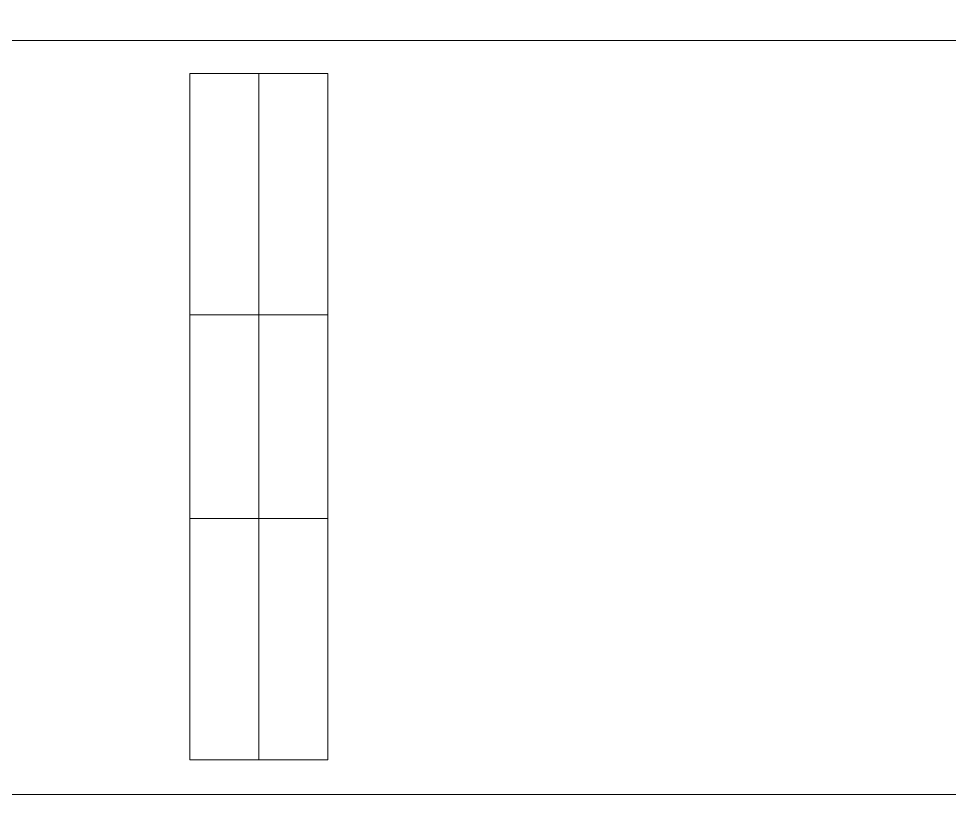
# Model space of a CAD drawing. Header units: millimetres. Extents: x 1256 to 2931, y 3298 to 3694.
# Drawn here: x 1464.24 to 1476.54, y 3572.91 to 3583.15 of the extents above; entities that cross this region are included whole.
import ezdxf

# ---------------------------------------------------------------- set-up
doc = ezdxf.new("R2010")
doc.units = ezdxf.units.MM
doc.layers.get('0').update_dxf_attribs({"color": 250, "lineweight": 5})
doc.layers.add('(B) 1U - NVR', color=250, linetype='Continuous', lineweight=5)
doc.layers.add('(C)1U - Gestion Cable', color=250, linetype='Continuous', lineweight=5)

# ---------------------------------------------------------------- blocks, each defined once
blk = doc.blocks.new('1U - Peine Cable Rack')
at = {"layer": '(C)1U - Gestion Cable'}
blk.add_lwpolyline([(-5.8, 37.7), (466.8, 37.7, -0.414214), (471.8, 32.7), (471.8, -1, -0.414214), (466.8, -6), (-5.8, -6, -0.414214), (-10.8, -1), (-10.8, 32.7, -0.414214)], format="xyb", close=True, dxfattribs=at)
for points in [[(299, 35.8), (295, 35.8), (295, 21.8), (299, 21.8)], [(299, 35.8), (303, 35.8), (303, 21.8), (299, 21.8)], [(299, 21.8), (295, 21.8), (295, 10), (299, 10)], [(299, 21.8), (303, 21.8), (303, 10), (299, 10)], [(299, 10), (295, 10), (295, -4), (299, -4)], [(299, 10), (303, 10), (303, -4), (299, -4)]]:
    blk.add_lwpolyline(points, close=True, dxfattribs=at)

msp = doc.modelspace()

# ---------------------------------------------------------------- linework, layer by layer
at = {"layer": '(B) 1U - NVR'}
msp.add_circle((1451.756, 3619.581), 74.337, dxfattribs=at)

# ---------------------------------------------------------------- block references
at = {"xscale": 0.2277103047353735, "yscale": 0.2277103047353735, "zscale": 0.2277103047353735}
msp.add_blockref('1U - Peine Cable Rack', (1399.331, 3574.279), dxfattribs=at)

doc.saveas('drawing.dxf')
